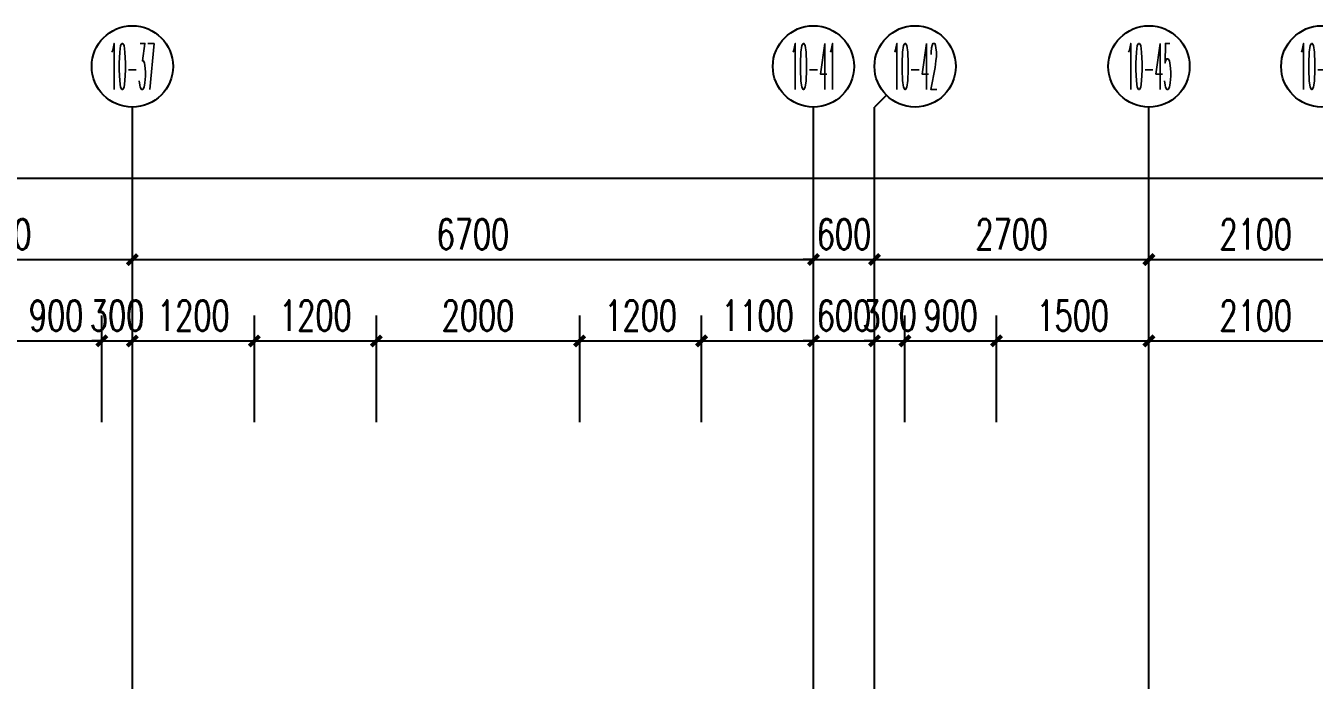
# Model space of a CAD drawing. Header units: millimetres. Extents: x 815519 to 890079, y 147095 to 251022.
# Drawn here: x 864531 to 877205, y 170657 to 177095 of the extents above; entities that cross this region are included whole.
import ezdxf
from ezdxf.enums import TextEntityAlignment as Align

# ---------------------------------------------------------------- set-up
doc = ezdxf.new("R2010")
doc.units = ezdxf.units.MM
doc.header["$LTSCALE"] = 1000
doc.linetypes.add('DOTE', pattern=[61.468, 50.8, -5.08, 0.508, -5.08])
doc.layers.get('Defpoints').update_dxf_attribs({"color": 1})
for name, color, linetype in [('AXIS', 3, 'Continuous'), ('AXIS_TEXT', 7, 'Continuous'), ('PUB_DIM', 3, 'Continuous'), ('看线', 163, 'Continuous'), ('面积框', 6, 'Continuous')]:
    doc.layers.add(name, color=color, linetype=linetype)
doc.layers.add('DOTE', color=1, linetype='DOTE', plot=False)
doc.styles.add('_TCH_AXIS', font='COMPLEX', dxfattribs={"bigfont": 'GBCBIG'})
doc.styles.add('_TCH_DIM_T3', font='SIMPLEX.shx', dxfattribs={"width": 0.7, "bigfont": 'GBCBIG.shx'})
doc.styles.add('COMPLEX', font='COMPLEX')
doc.dimstyles.new('_TCH_ARCH&&100', dxfattribs={"dimtxt": 297.5, "dimasz": 100, "dimexe": 250, "dimexo": 300, "dimgap": 100, "dimtad": 1, "dimdec": 0, "dimzin": 0, "dimdsep": 46, "dimtxsty": '_TCH_DIM_T3', "dimblk": 'ARCHTICK', "dimcen": 0.09, "dimclrt": 7, "dimazin": 2, "dimtfac": 1, "dimtdec": 0, "dimtix": 1, "dimtmove": 2, "dimatfit": 3, "dimfxl": 1, "dimtolj": 1, "dimtzin": 0, "dimarcsym": 0})

# ---------------------------------------------------------------- blocks, each defined once
blk = doc.blocks.new('_AXISO')
blk.add_circle((0, 0), 0.5)
at = {"layer": 'AXIS_TEXT', "style": 'COMPLEX', "width": 1.041667}
blk.add_attdef('A', text='', height=0.56, dxfattribs=at).set_placement((-0.25, -0.28), (0.25, -0.28), align=Align.FIT)
blk = doc.blocks.new('_ArchTick')
at = {"color": 0, "linetype": 'ByBlock', "const_width": 0.4}
blk.add_lwpolyline([(-0.5, -0.5), (0.5, 0.5)], dxfattribs=at)
blk = doc.blocks.new('*D668')
at = {"layer": 'Defpoints', "color": 0, "transparency": 16777216}
for p in [(-304373, 367550), (-369933, 366450), (-304373, 366450)]:
    blk.add_point(p, dxfattribs=at)
at = {"layer": 'PUB_DIM', "color": 0, "lineweight": -2, "transparency": 16777216}
for p, q in [((-369933, 366750), (-369933, 367800)), ((-304373, 366750), (-304373, 367800)), ((-369933, 367550), (-304373, 367550))]:
    blk.add_line(p, q, dxfattribs=at)
at = {"layer": 'PUB_DIM', "color": 0, "lineweight": -2, "transparency": 16777216, "xscale": 100, "yscale": 100, "zscale": 100, "rotation": 180}
blk.add_blockref('_ArchTick', (-369933, 367550), dxfattribs=at)
at = {"layer": 'PUB_DIM', "color": 0, "lineweight": -2, "transparency": 16777216, "xscale": 100, "yscale": 100, "zscale": 100}
blk.add_blockref('_ArchTick', (-304373, 367550), dxfattribs=at)
at = {"layer": 'PUB_DIM', "color": 7, "transparency": 16777216, "insert": (-337153, 367799), "char_height": 297.5, "attachment_point": 5, "style": '_TCH_DIM_T3'}
blk.add_mtext('\\A1;65560', dxfattribs=at)
blk = doc.blocks.new('*D691')
at = {"layer": 'Defpoints', "color": 0, "transparency": 16777216}
for p in [(-324373, 366750), (-327073, 365650), (-324373, 365650)]:
    blk.add_point(p, dxfattribs=at)
at = {"layer": 'PUB_DIM', "color": 0, "lineweight": -2, "transparency": 16777216}
for p, q in [((-327073, 365950), (-327073, 367000)), ((-324373, 365950), (-324373, 367000)), ((-327073, 366750), (-324373, 366750))]:
    blk.add_line(p, q, dxfattribs=at)
at = {"layer": 'PUB_DIM', "color": 0, "lineweight": -2, "transparency": 16777216, "xscale": 100, "yscale": 100, "zscale": 100, "rotation": 180}
blk.add_blockref('_ArchTick', (-327073, 366750), dxfattribs=at)
at = {"layer": 'PUB_DIM', "color": 0, "lineweight": -2, "transparency": 16777216, "xscale": 100, "yscale": 100, "zscale": 100}
blk.add_blockref('_ArchTick', (-324373, 366750), dxfattribs=at)
at = {"layer": 'PUB_DIM', "color": 7, "transparency": 16777216, "insert": (-325723, 366999), "char_height": 297.5, "attachment_point": 5, "style": '_TCH_DIM_T3'}
blk.add_mtext('\\A1;2700', dxfattribs=at)
blk = doc.blocks.new('*D692')
at = {"layer": 'Defpoints', "color": 0, "transparency": 16777216}
for p in [(-317673, 366750), (-324373, 365650), (-317673, 365650)]:
    blk.add_point(p, dxfattribs=at)
at = {"layer": 'PUB_DIM', "color": 0, "lineweight": -2, "transparency": 16777216}
for p, q in [((-324373, 365950), (-324373, 367000)), ((-317673, 365950), (-317673, 367000)), ((-324373, 366750), (-317673, 366750))]:
    blk.add_line(p, q, dxfattribs=at)
at = {"layer": 'PUB_DIM', "color": 0, "lineweight": -2, "transparency": 16777216, "xscale": 100, "yscale": 100, "zscale": 100, "rotation": 180}
blk.add_blockref('_ArchTick', (-324373, 366750), dxfattribs=at)
at = {"layer": 'PUB_DIM', "color": 0, "lineweight": -2, "transparency": 16777216, "xscale": 100, "yscale": 100, "zscale": 100}
blk.add_blockref('_ArchTick', (-317673, 366750), dxfattribs=at)
at = {"layer": 'PUB_DIM', "color": 7, "transparency": 16777216, "insert": (-321023, 366999), "char_height": 297.5, "attachment_point": 5, "style": '_TCH_DIM_T3'}
blk.add_mtext('\\A1;6700', dxfattribs=at)
blk = doc.blocks.new('*D693')
at = {"layer": 'Defpoints', "color": 0, "transparency": 16777216}
for p in [(-317073, 366750), (-317673, 365650), (-317073, 365650)]:
    blk.add_point(p, dxfattribs=at)
at = {"layer": 'PUB_DIM', "color": 0, "lineweight": -2, "transparency": 16777216}
for p, q in [((-317673, 365950), (-317673, 367000)), ((-317073, 365950), (-317073, 367000)), ((-317673, 366750), (-317773, 366750)), ((-317673, 366750), (-317073, 366750)), ((-317073, 366750), (-316973, 366750))]:
    blk.add_line(p, q, dxfattribs=at)
at = {"layer": 'PUB_DIM', "color": 0, "lineweight": -2, "transparency": 16777216, "xscale": 100, "yscale": 100, "zscale": 100}
blk.add_blockref('_ArchTick', (-317673, 366750), dxfattribs=at)
at = {"layer": 'PUB_DIM', "color": 0, "lineweight": -2, "transparency": 16777216, "xscale": 100, "yscale": 100, "zscale": 100, "rotation": 180}
blk.add_blockref('_ArchTick', (-317073, 366750), dxfattribs=at)
at = {"layer": 'PUB_DIM', "color": 7, "transparency": 16777216, "insert": (-317373, 366999), "char_height": 297.5, "attachment_point": 5, "style": '_TCH_DIM_T3'}
blk.add_mtext('\\A1;600', dxfattribs=at)
blk = doc.blocks.new('*D694')
at = {"layer": 'Defpoints', "color": 0, "transparency": 16777216}
for p in [(-314373, 366750), (-317073, 365650), (-314373, 365650)]:
    blk.add_point(p, dxfattribs=at)
at = {"layer": 'PUB_DIM', "color": 0, "lineweight": -2, "transparency": 16777216}
for p, q in [((-317073, 365950), (-317073, 367000)), ((-314373, 365950), (-314373, 367000)), ((-317073, 366750), (-314373, 366750))]:
    blk.add_line(p, q, dxfattribs=at)
at = {"layer": 'PUB_DIM', "color": 0, "lineweight": -2, "transparency": 16777216, "xscale": 100, "yscale": 100, "zscale": 100, "rotation": 180}
blk.add_blockref('_ArchTick', (-317073, 366750), dxfattribs=at)
at = {"layer": 'PUB_DIM', "color": 0, "lineweight": -2, "transparency": 16777216, "xscale": 100, "yscale": 100, "zscale": 100}
blk.add_blockref('_ArchTick', (-314373, 366750), dxfattribs=at)
at = {"layer": 'PUB_DIM', "color": 7, "transparency": 16777216, "insert": (-315723, 366999), "char_height": 297.5, "attachment_point": 5, "style": '_TCH_DIM_T3'}
blk.add_mtext('\\A1;2700', dxfattribs=at)
blk = doc.blocks.new('*D695')
at = {"layer": 'Defpoints', "color": 0, "transparency": 16777216}
for p in [(-312273, 366750), (-314373, 365650), (-312273, 365650)]:
    blk.add_point(p, dxfattribs=at)
at = {"layer": 'PUB_DIM', "color": 0, "lineweight": -2, "transparency": 16777216}
for p, q in [((-314373, 365950), (-314373, 367000)), ((-312273, 365950), (-312273, 367000)), ((-314373, 366750), (-312273, 366750))]:
    blk.add_line(p, q, dxfattribs=at)
at = {"layer": 'PUB_DIM', "color": 0, "lineweight": -2, "transparency": 16777216, "xscale": 100, "yscale": 100, "zscale": 100, "rotation": 180}
blk.add_blockref('_ArchTick', (-314373, 366750), dxfattribs=at)
at = {"layer": 'PUB_DIM', "color": 0, "lineweight": -2, "transparency": 16777216, "xscale": 100, "yscale": 100, "zscale": 100}
blk.add_blockref('_ArchTick', (-312273, 366750), dxfattribs=at)
at = {"layer": 'PUB_DIM', "color": 7, "transparency": 16777216, "insert": (-313323, 366999), "char_height": 297.5, "attachment_point": 5, "style": '_TCH_DIM_T3'}
blk.add_mtext('\\A1;2100', dxfattribs=at)
blk = doc.blocks.new('*D798')
at = {"layer": 'Defpoints', "color": 0, "transparency": 16777216}
for p in [(-197470, 556800), (-198370, 555700), (-197470, 555700)]:
    blk.add_point(p, dxfattribs=at)
at = {"layer": 'PUB_DIM', "color": 0, "lineweight": -2, "transparency": 16777216}
for p, q in [((-198370, 556000), (-198370, 557050)), ((-197470, 556000), (-197470, 557050)), ((-198370, 556800), (-197470, 556800))]:
    blk.add_line(p, q, dxfattribs=at)
at = {"layer": 'PUB_DIM', "color": 0, "lineweight": -2, "transparency": 16777216, "xscale": 100, "yscale": 100, "zscale": 100, "rotation": 180}
blk.add_blockref('_ArchTick', (-198370, 556800), dxfattribs=at)
at = {"layer": 'PUB_DIM', "color": 0, "lineweight": -2, "transparency": 16777216, "xscale": 100, "yscale": 100, "zscale": 100}
blk.add_blockref('_ArchTick', (-197470, 556800), dxfattribs=at)
at = {"layer": 'PUB_DIM', "color": 7, "transparency": 16777216, "insert": (-197920, 557049), "char_height": 297.5, "attachment_point": 5, "style": '_TCH_DIM_T3'}
blk.add_mtext('\\A1;900', dxfattribs=at)
blk = doc.blocks.new('*D799')
at = {"layer": 'Defpoints', "color": 0, "transparency": 16777216}
for p in [(-197170, 556800), (-197470, 555700), (-197170, 555700)]:
    blk.add_point(p, dxfattribs=at)
at = {"layer": 'PUB_DIM', "color": 0, "lineweight": -2, "transparency": 16777216}
for p, q in [((-197470, 556000), (-197470, 557050)), ((-197170, 556000), (-197170, 557050)), ((-197470, 556800), (-197570, 556800)), ((-197470, 556800), (-197170, 556800)), ((-197170, 556800), (-197070, 556800))]:
    blk.add_line(p, q, dxfattribs=at)
at = {"layer": 'PUB_DIM', "color": 0, "lineweight": -2, "transparency": 16777216, "xscale": 100, "yscale": 100, "zscale": 100}
blk.add_blockref('_ArchTick', (-197470, 556800), dxfattribs=at)
at = {"layer": 'PUB_DIM', "color": 0, "lineweight": -2, "transparency": 16777216, "xscale": 100, "yscale": 100, "zscale": 100, "rotation": 180}
blk.add_blockref('_ArchTick', (-197170, 556800), dxfattribs=at)
at = {"layer": 'PUB_DIM', "color": 7, "transparency": 16777216, "insert": (-197320, 557049), "char_height": 297.5, "attachment_point": 5, "style": '_TCH_DIM_T3'}
blk.add_mtext('\\A1;300', dxfattribs=at)
blk = doc.blocks.new('*D800')
at = {"layer": 'Defpoints', "color": 0, "transparency": 16777216}
for p in [(-195970, 556800), (-197170, 555700), (-195970, 555700)]:
    blk.add_point(p, dxfattribs=at)
at = {"layer": 'PUB_DIM', "color": 0, "lineweight": -2, "transparency": 16777216}
for p, q in [((-197170, 556000), (-197170, 557050)), ((-195970, 556000), (-195970, 557050)), ((-197170, 556800), (-195970, 556800))]:
    blk.add_line(p, q, dxfattribs=at)
at = {"layer": 'PUB_DIM', "color": 0, "lineweight": -2, "transparency": 16777216, "xscale": 100, "yscale": 100, "zscale": 100, "rotation": 180}
blk.add_blockref('_ArchTick', (-197170, 556800), dxfattribs=at)
at = {"layer": 'PUB_DIM', "color": 0, "lineweight": -2, "transparency": 16777216, "xscale": 100, "yscale": 100, "zscale": 100}
blk.add_blockref('_ArchTick', (-195970, 556800), dxfattribs=at)
at = {"layer": 'PUB_DIM', "color": 7, "transparency": 16777216, "insert": (-196570, 557049), "char_height": 297.5, "attachment_point": 5, "style": '_TCH_DIM_T3'}
blk.add_mtext('\\A1;1200', dxfattribs=at)
blk = doc.blocks.new('*D801')
at = {"layer": 'Defpoints', "color": 0, "transparency": 16777216}
for p in [(-194770, 556800), (-195970, 555700), (-194770, 555700)]:
    blk.add_point(p, dxfattribs=at)
at = {"layer": 'PUB_DIM', "color": 0, "lineweight": -2, "transparency": 16777216}
for p, q in [((-195970, 556000), (-195970, 557050)), ((-194770, 556000), (-194770, 557050)), ((-195970, 556800), (-194770, 556800))]:
    blk.add_line(p, q, dxfattribs=at)
at = {"layer": 'PUB_DIM', "color": 0, "lineweight": -2, "transparency": 16777216, "xscale": 100, "yscale": 100, "zscale": 100, "rotation": 180}
blk.add_blockref('_ArchTick', (-195970, 556800), dxfattribs=at)
at = {"layer": 'PUB_DIM', "color": 0, "lineweight": -2, "transparency": 16777216, "xscale": 100, "yscale": 100, "zscale": 100}
blk.add_blockref('_ArchTick', (-194770, 556800), dxfattribs=at)
at = {"layer": 'PUB_DIM', "color": 7, "transparency": 16777216, "insert": (-195370, 557049), "char_height": 297.5, "attachment_point": 5, "style": '_TCH_DIM_T3'}
blk.add_mtext('\\A1;1200', dxfattribs=at)
blk = doc.blocks.new('*D802')
at = {"layer": 'Defpoints', "color": 0, "transparency": 16777216}
for p in [(-192770, 556800), (-194770, 555700), (-192770, 555700)]:
    blk.add_point(p, dxfattribs=at)
at = {"layer": 'PUB_DIM', "color": 0, "lineweight": -2, "transparency": 16777216}
for p, q in [((-194770, 556000), (-194770, 557050)), ((-192770, 556000), (-192770, 557050)), ((-194770, 556800), (-192770, 556800))]:
    blk.add_line(p, q, dxfattribs=at)
at = {"layer": 'PUB_DIM', "color": 0, "lineweight": -2, "transparency": 16777216, "xscale": 100, "yscale": 100, "zscale": 100, "rotation": 180}
blk.add_blockref('_ArchTick', (-194770, 556800), dxfattribs=at)
at = {"layer": 'PUB_DIM', "color": 0, "lineweight": -2, "transparency": 16777216, "xscale": 100, "yscale": 100, "zscale": 100}
blk.add_blockref('_ArchTick', (-192770, 556800), dxfattribs=at)
at = {"layer": 'PUB_DIM', "color": 7, "transparency": 16777216, "insert": (-193770, 557049), "char_height": 297.5, "attachment_point": 5, "style": '_TCH_DIM_T3'}
blk.add_mtext('\\A1;2000', dxfattribs=at)
blk = doc.blocks.new('*D803')
at = {"layer": 'Defpoints', "color": 0, "transparency": 16777216}
for p in [(-191570, 556800), (-192770, 555700), (-191570, 555700)]:
    blk.add_point(p, dxfattribs=at)
at = {"layer": 'PUB_DIM', "color": 0, "lineweight": -2, "transparency": 16777216}
for p, q in [((-192770, 556000), (-192770, 557050)), ((-191570, 556000), (-191570, 557050)), ((-192770, 556800), (-191570, 556800))]:
    blk.add_line(p, q, dxfattribs=at)
at = {"layer": 'PUB_DIM', "color": 0, "lineweight": -2, "transparency": 16777216, "xscale": 100, "yscale": 100, "zscale": 100, "rotation": 180}
blk.add_blockref('_ArchTick', (-192770, 556800), dxfattribs=at)
at = {"layer": 'PUB_DIM', "color": 0, "lineweight": -2, "transparency": 16777216, "xscale": 100, "yscale": 100, "zscale": 100}
blk.add_blockref('_ArchTick', (-191570, 556800), dxfattribs=at)
at = {"layer": 'PUB_DIM', "color": 7, "transparency": 16777216, "insert": (-192170, 557049), "char_height": 297.5, "attachment_point": 5, "style": '_TCH_DIM_T3'}
blk.add_mtext('\\A1;1200', dxfattribs=at)
blk = doc.blocks.new('*D804')
at = {"layer": 'Defpoints', "color": 0, "transparency": 16777216}
for p in [(-190470, 556800), (-191570, 555700), (-190470, 555700)]:
    blk.add_point(p, dxfattribs=at)
at = {"layer": 'PUB_DIM', "color": 0, "lineweight": -2, "transparency": 16777216}
for p, q in [((-191570, 556000), (-191570, 557050)), ((-190470, 556000), (-190470, 557050)), ((-191570, 556800), (-190470, 556800))]:
    blk.add_line(p, q, dxfattribs=at)
at = {"layer": 'PUB_DIM', "color": 0, "lineweight": -2, "transparency": 16777216, "xscale": 100, "yscale": 100, "zscale": 100, "rotation": 180}
blk.add_blockref('_ArchTick', (-191570, 556800), dxfattribs=at)
at = {"layer": 'PUB_DIM', "color": 0, "lineweight": -2, "transparency": 16777216, "xscale": 100, "yscale": 100, "zscale": 100}
blk.add_blockref('_ArchTick', (-190470, 556800), dxfattribs=at)
at = {"layer": 'PUB_DIM', "color": 7, "transparency": 16777216, "insert": (-191020, 557049), "char_height": 297.5, "attachment_point": 5, "style": '_TCH_DIM_T3'}
blk.add_mtext('\\A1;1100', dxfattribs=at)
blk = doc.blocks.new('*D805')
at = {"layer": 'Defpoints', "color": 0, "transparency": 16777216}
for p in [(-189870, 556800), (-190470, 555700), (-189870, 555700)]:
    blk.add_point(p, dxfattribs=at)
at = {"layer": 'PUB_DIM', "color": 0, "lineweight": -2, "transparency": 16777216}
for p, q in [((-190470, 556000), (-190470, 557050)), ((-189870, 556000), (-189870, 557050)), ((-190470, 556800), (-190570, 556800)), ((-190470, 556800), (-189870, 556800)), ((-189870, 556800), (-189770, 556800))]:
    blk.add_line(p, q, dxfattribs=at)
at = {"layer": 'PUB_DIM', "color": 0, "lineweight": -2, "transparency": 16777216, "xscale": 100, "yscale": 100, "zscale": 100}
blk.add_blockref('_ArchTick', (-190470, 556800), dxfattribs=at)
at = {"layer": 'PUB_DIM', "color": 0, "lineweight": -2, "transparency": 16777216, "xscale": 100, "yscale": 100, "zscale": 100, "rotation": 180}
blk.add_blockref('_ArchTick', (-189870, 556800), dxfattribs=at)
at = {"layer": 'PUB_DIM', "color": 7, "transparency": 16777216, "insert": (-190170, 557049), "char_height": 297.5, "attachment_point": 5, "style": '_TCH_DIM_T3'}
blk.add_mtext('\\A1;600', dxfattribs=at)
blk = doc.blocks.new('*D806')
at = {"layer": 'Defpoints', "color": 0, "transparency": 16777216}
for p in [(-189570, 556800), (-189870, 555700), (-189570, 555700)]:
    blk.add_point(p, dxfattribs=at)
at = {"layer": 'PUB_DIM', "color": 0, "lineweight": -2, "transparency": 16777216}
for p, q in [((-189870, 556000), (-189870, 557050)), ((-189570, 556000), (-189570, 557050)), ((-189870, 556800), (-189970, 556800)), ((-189870, 556800), (-189570, 556800)), ((-189570, 556800), (-189470, 556800))]:
    blk.add_line(p, q, dxfattribs=at)
at = {"layer": 'PUB_DIM', "color": 0, "lineweight": -2, "transparency": 16777216, "xscale": 100, "yscale": 100, "zscale": 100}
blk.add_blockref('_ArchTick', (-189870, 556800), dxfattribs=at)
at = {"layer": 'PUB_DIM', "color": 0, "lineweight": -2, "transparency": 16777216, "xscale": 100, "yscale": 100, "zscale": 100, "rotation": 180}
blk.add_blockref('_ArchTick', (-189570, 556800), dxfattribs=at)
at = {"layer": 'PUB_DIM', "color": 7, "transparency": 16777216, "insert": (-189720, 557049), "char_height": 297.5, "attachment_point": 5, "style": '_TCH_DIM_T3'}
blk.add_mtext('\\A1;300', dxfattribs=at)
blk = doc.blocks.new('*D807')
at = {"layer": 'Defpoints', "color": 0, "transparency": 16777216}
for p in [(-188670, 556800), (-189570, 555700), (-188670, 555700)]:
    blk.add_point(p, dxfattribs=at)
at = {"layer": 'PUB_DIM', "color": 0, "lineweight": -2, "transparency": 16777216}
for p, q in [((-189570, 556000), (-189570, 557050)), ((-188670, 556000), (-188670, 557050)), ((-189570, 556800), (-188670, 556800))]:
    blk.add_line(p, q, dxfattribs=at)
at = {"layer": 'PUB_DIM', "color": 0, "lineweight": -2, "transparency": 16777216, "xscale": 100, "yscale": 100, "zscale": 100, "rotation": 180}
blk.add_blockref('_ArchTick', (-189570, 556800), dxfattribs=at)
at = {"layer": 'PUB_DIM', "color": 0, "lineweight": -2, "transparency": 16777216, "xscale": 100, "yscale": 100, "zscale": 100}
blk.add_blockref('_ArchTick', (-188670, 556800), dxfattribs=at)
at = {"layer": 'PUB_DIM', "color": 7, "transparency": 16777216, "insert": (-189120, 557049), "char_height": 297.5, "attachment_point": 5, "style": '_TCH_DIM_T3'}
blk.add_mtext('\\A1;900', dxfattribs=at)
blk = doc.blocks.new('*D808')
at = {"layer": 'Defpoints', "color": 0, "transparency": 16777216}
for p in [(-187170, 556800), (-188670, 555700), (-187170, 555700)]:
    blk.add_point(p, dxfattribs=at)
at = {"layer": 'PUB_DIM', "color": 0, "lineweight": -2, "transparency": 16777216}
for p, q in [((-188670, 556000), (-188670, 557050)), ((-187170, 556000), (-187170, 557050)), ((-188670, 556800), (-187170, 556800))]:
    blk.add_line(p, q, dxfattribs=at)
at = {"layer": 'PUB_DIM', "color": 0, "lineweight": -2, "transparency": 16777216, "xscale": 100, "yscale": 100, "zscale": 100, "rotation": 180}
blk.add_blockref('_ArchTick', (-188670, 556800), dxfattribs=at)
at = {"layer": 'PUB_DIM', "color": 0, "lineweight": -2, "transparency": 16777216, "xscale": 100, "yscale": 100, "zscale": 100}
blk.add_blockref('_ArchTick', (-187170, 556800), dxfattribs=at)
at = {"layer": 'PUB_DIM', "color": 7, "transparency": 16777216, "insert": (-187920, 557049), "char_height": 297.5, "attachment_point": 5, "style": '_TCH_DIM_T3'}
blk.add_mtext('\\A1;1500', dxfattribs=at)
blk = doc.blocks.new('*D809')
at = {"layer": 'Defpoints', "color": 0, "transparency": 16777216}
for p in [(-185070, 556800), (-187170, 555700), (-185070, 555700)]:
    blk.add_point(p, dxfattribs=at)
at = {"layer": 'PUB_DIM', "color": 0, "lineweight": -2, "transparency": 16777216}
for p, q in [((-187170, 556000), (-187170, 557050)), ((-185070, 556000), (-185070, 557050)), ((-187170, 556800), (-185070, 556800))]:
    blk.add_line(p, q, dxfattribs=at)
at = {"layer": 'PUB_DIM', "color": 0, "lineweight": -2, "transparency": 16777216, "xscale": 100, "yscale": 100, "zscale": 100, "rotation": 180}
blk.add_blockref('_ArchTick', (-187170, 556800), dxfattribs=at)
at = {"layer": 'PUB_DIM', "color": 0, "lineweight": -2, "transparency": 16777216, "xscale": 100, "yscale": 100, "zscale": 100}
blk.add_blockref('_ArchTick', (-185070, 556800), dxfattribs=at)
at = {"layer": 'PUB_DIM', "color": 7, "transparency": 16777216, "insert": (-186120, 557049), "char_height": 297.5, "attachment_point": 5, "style": '_TCH_DIM_T3'}
blk.add_mtext('\\A1;2100', dxfattribs=at)
blk = doc.blocks.new('10#标准层轴网')
at = {"layer": 'AXIS'}
for p, q in [((-316955.9, 368367.2), (-317073.1, 368250)), ((-324373.1, 365950), (-324373.1, 368250)), ((-317673.1, 365950), (-317673.1, 368250)), ((-317073.1, 365950), (-317073.1, 368250)), ((-314373.1, 365950), (-314373.1, 368250))]:
    blk.add_line(p, q, dxfattribs=at)
at = {"layer": 'DOTE'}
for p, q in [((-324373.7, 354150), (-324373.1, 365950)), ((-317673.1, 354150), (-317673.1, 365950)), ((-317073.1, 354950), (-317073.1, 365950)), ((-314373.1, 356450), (-314373.1, 365950))]:
    blk.add_line(p, q, dxfattribs=at)
at = {"layer": 'AXIS'}
ref = blk.add_blockref('_AXISO', (-324373.1, 368650), dxfattribs=dict(at, xscale=800, yscale=800, zscale=800))
ref.add_attrib('A', '10-37', dxfattribs={"layer": 'AXIS_TEXT', "height": 452.55, "style": '_TCH_AXIS', "width": 0.223404}).set_placement((-324599.4, 368423.7), (-324146.8, 368423.7), align=Align.FIT)
ref = blk.add_blockref('_AXISO', (-317673.1, 368650), dxfattribs=dict(at, xscale=800, yscale=800, zscale=800))
ref.add_attrib('A', '10-41', dxfattribs={"layer": 'AXIS_TEXT', "height": 452.55, "style": '_TCH_AXIS', "width": 0.230769}).set_placement((-317899.4, 368423.7), (-317446.8, 368423.7), align=Align.FIT)
ref = blk.add_blockref('_AXISO', (-316673.1, 368650), dxfattribs=dict(at, xscale=800, yscale=800, zscale=800))
ref.add_attrib('A', '10-42', dxfattribs={"layer": 'AXIS_TEXT', "height": 452.55, "style": '_TCH_AXIS', "width": 0.21875}).set_placement((-316899.4, 368423.8), (-316446.8, 368423.8), align=Align.FIT)
ref = blk.add_blockref('_AXISO', (-314373.1, 368650), dxfattribs=dict(at, xscale=800, yscale=800, zscale=800))
ref.add_attrib('A', '10-45', dxfattribs={"layer": 'AXIS_TEXT', "height": 452.55, "style": '_TCH_AXIS', "width": 0.21875}).set_placement((-314599.4, 368423.7), (-314146.8, 368423.7), align=Align.FIT)
ref = blk.add_blockref('_AXISO', (-312673.1, 368650), dxfattribs=dict(at, xscale=800, yscale=800, zscale=800))
ref.add_attrib('A', '10-46', dxfattribs={"layer": 'AXIS_TEXT', "height": 452.55, "style": '_TCH_AXIS', "width": 0.21875}).set_placement((-312899.4, 368423.7), (-312446.8, 368423.7), align=Align.FIT)
at = {"layer": 'PUB_DIM'}
for p1, p2, picture, middle in [((-369933.1, 366450), (-304373.1, 366450), '*D668', (-337153.1, 367798.7)), ((-327073.1, 365650), (-324373.1, 365650), '*D691', (-325723.1, 366998.7)), ((-324373.1, 365650), (-317673.1, 365650), '*D692', (-321023.1, 366998.7)), ((-317673.1, 365650), (-317073.1, 365650), '*D693', (-317373.1, 366998.7)), ((-317073.1, 365650), (-314373.1, 365650), '*D694', (-315723.1, 366998.7)), ((-314373.1, 365650), (-312273.1, 365650), '*D695', (-313323.1, 366998.7))]:
    dim = blk.add_aligned_dim(p1=p1, p2=p2, distance=1100, dimstyle='_TCH_ARCH&&100', dxfattribs=at)
    dim.commit()
    dim.dimension.update_dxf_attribs({"geometry": picture, "text_midpoint": middle})
blk = doc.blocks.new('10#尺寸标注-0')
at = {"layer": 'PUB_DIM', "color": 112}
for p1, p2, picture, middle in [((-198370, 555700), (-197470, 555700), '*D798', (-197920, 557048.7)), ((-197470, 555700), (-197170, 555700), '*D799', (-197320, 557048.7)), ((-197170, 555700), (-195970, 555700), '*D800', (-196570, 557048.7)), ((-195970, 555700), (-194770, 555700), '*D801', (-195370, 557048.7)), ((-194770, 555700), (-192770, 555700), '*D802', (-193770, 557048.7)), ((-192770, 555700), (-191570, 555700), '*D803', (-192170, 557048.7)), ((-191570, 555700), (-190470, 555700), '*D804', (-191020, 557048.7)), ((-190470, 555700), (-189870, 555700), '*D805', (-190170, 557048.7)), ((-189870, 555700), (-189570, 555700), '*D806', (-189720, 557048.7)), ((-189570, 555700), (-188670, 555700), '*D807', (-189120, 557048.7)), ((-188670, 555700), (-187170, 555700), '*D808', (-187920, 557048.7)), ((-187170, 555700), (-185070, 555700), '*D809', (-186120, 557048.7))]:
    dim = blk.add_aligned_dim(p1=p1, p2=p2, distance=1100, dimstyle='_TCH_ARCH&&100', dxfattribs=at)
    dim.commit()
    dim.dimension.update_dxf_attribs({"geometry": picture, "text_midpoint": middle})

msp = doc.modelspace()

# ---------------------------------------------------------------- block references
at = {"layer": '看线'}
msp.add_blockref('10#标准层轴网', (1189952.5, -191954.6), dxfattribs=at)
at = {"layer": '面积框'}
msp.add_blockref('10#尺寸标注-0', (1062749.5, -382804.6), dxfattribs=at)

doc.saveas('drawing.dxf')
